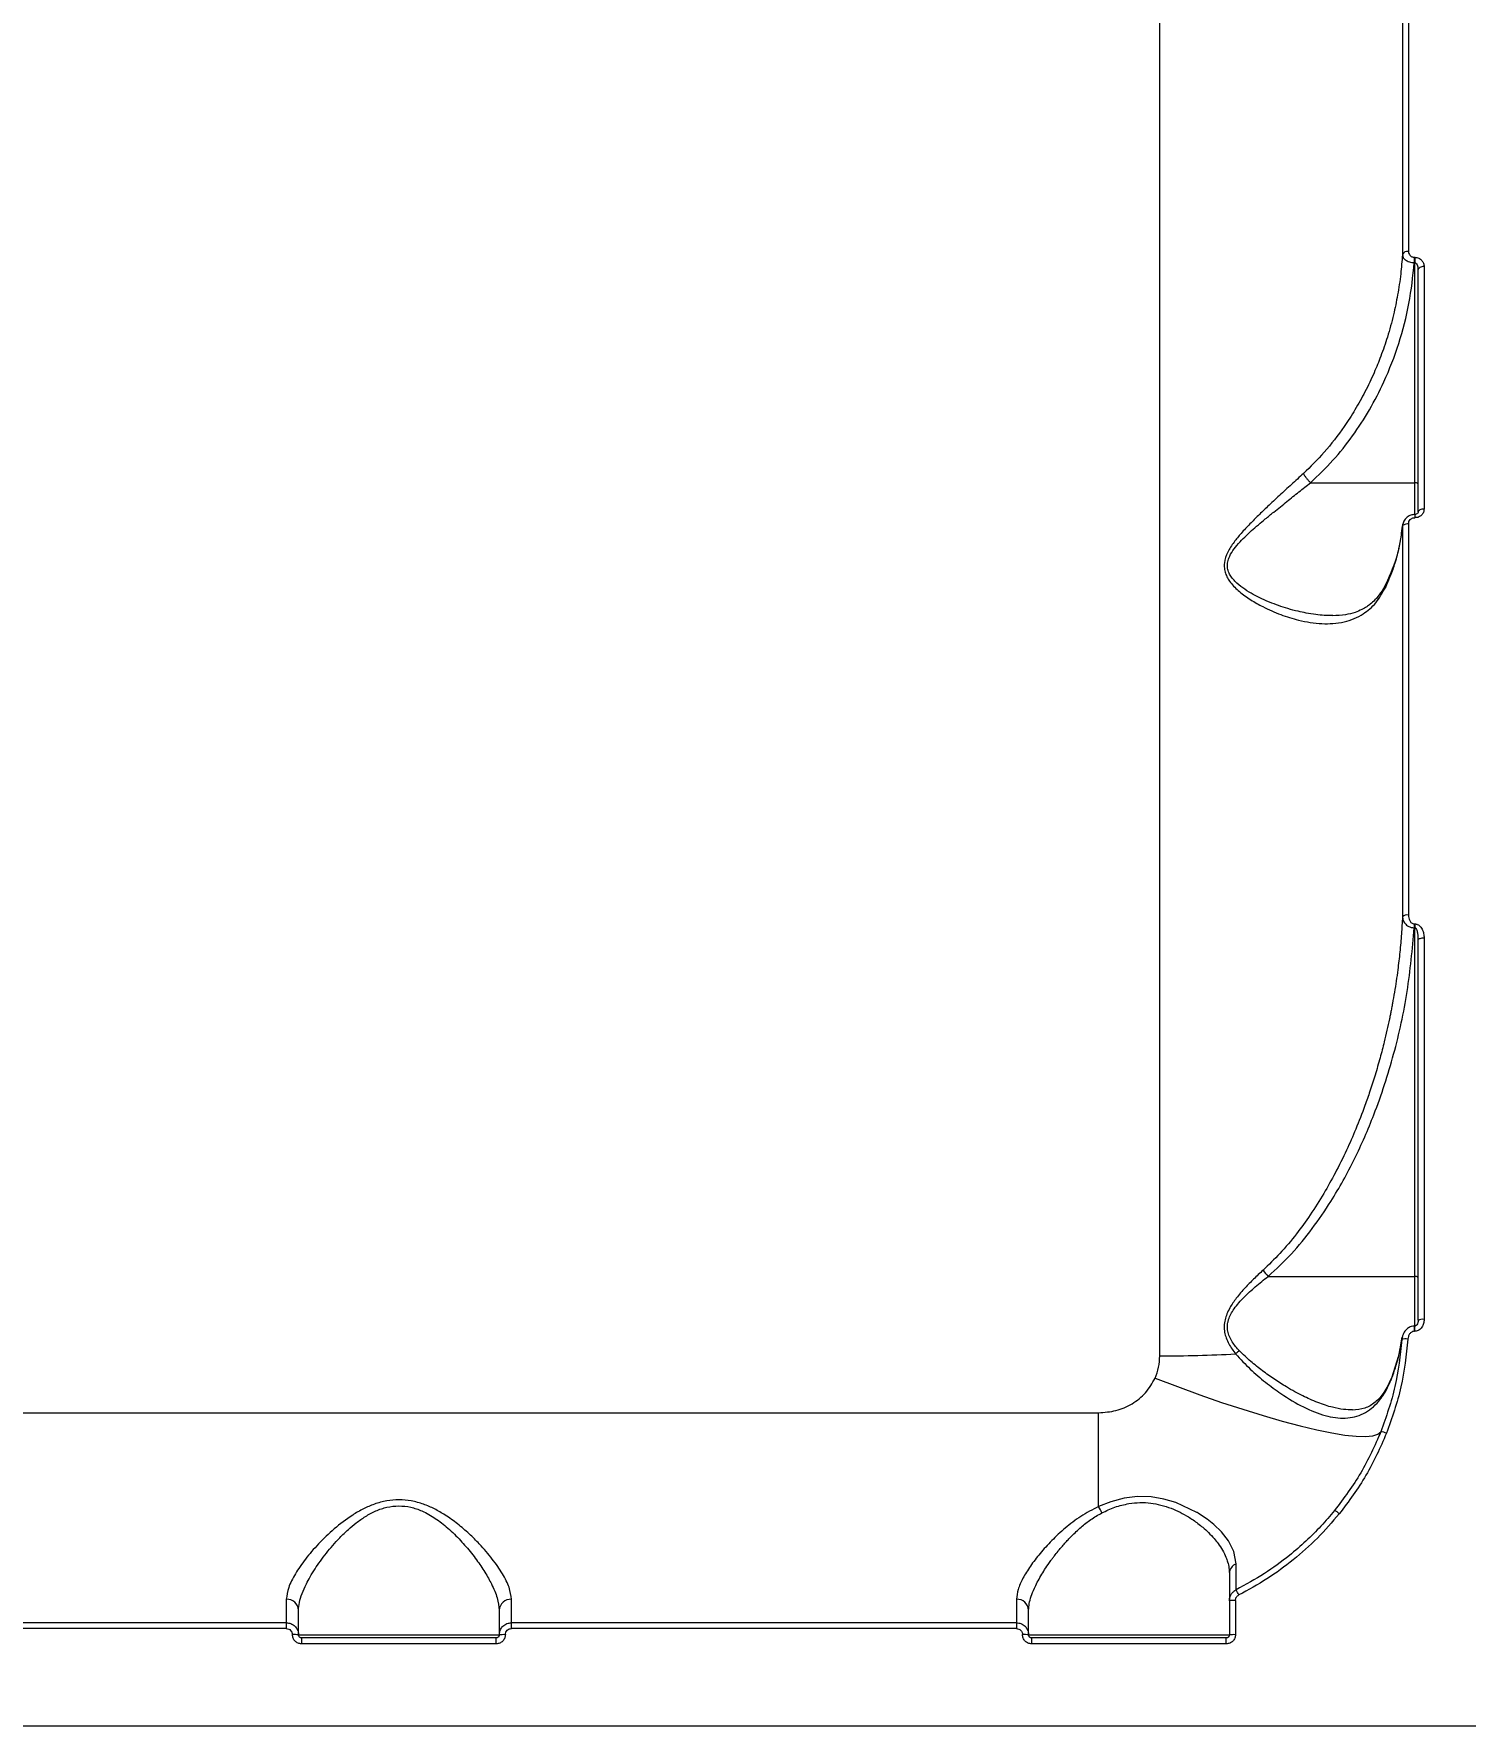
# Model space of a CAD drawing. Header units: millimetres. Extents: x -5718 to 5731, y -4937 to 4872.
# Drawn here: x 70.3 to 305.6, y 1520.6 to 1798.7 of the extents above; entities that cross this region are included whole.
import ezdxf

# ---------------------------------------------------------------- set-up
doc = ezdxf.new("R2010")
doc.units = ezdxf.units.MM
doc.layers.add('DIKOM_ОБЪЕКТ', color=7, linetype='Continuous')
doc.layers.add('DIKOM_РАЗМЕР_ЗОНА', color=7, linetype='Continuous')
doc.styles.add('style1', font='arial.ttf', dxfattribs={"width": 0.8})
doc.dimstyles.new('1-50', dxfattribs={"dimtxt": 300, "dimasz": 200, "dimexe": 100, "dimexo": 0, "dimgap": 100, "dimtad": 0, "dimdec": 0, "dimtxsty": 'style1', "dimcen": 0, "dimclrd": 7, "dimclre": 7, "dimadec": 1, "dimazin": 2, "dimtfac": 1, "dimtdec": 0, "dimtmove": 1, "dimatfit": 3, "dimfxl": 0, "dimlwd": 25, "dimlwe": 18, "dimarcsym": 0})

# ---------------------------------------------------------------- blocks, each defined once
blk = doc.blocks.new('*D13')
at = {"layer": 'Defpoints', "color": 0, "transparency": 16777216}
for p in [(-5521.54, 4872.34), (-1696.24, 4872.34), (580.61, -3721.16)]:
    blk.add_point(p, dxfattribs=at)
at = {"layer": 'DIKOM_РАЗМЕР_ЗОНА', "color": 7, "lineweight": 18, "transparency": 16777216}
for p, q in [((-1696.24, 4872.34), (-5621.54, 4872.34)), ((580.61, -3721.16), (-5621.54, -3721.16))]:
    blk.add_line(p, q, dxfattribs=at)
at = {"layer": 'DIKOM_РАЗМЕР_ЗОНА', "color": 7, "lineweight": 25, "transparency": 16777216}
for p, q in [((-5521.54, 4672.34), (-5521.54, 1701.62)), ((-5521.54, -3521.16), (-5521.54, 785.38))]:
    blk.add_line(p, q, dxfattribs=at)
at = {"layer": 'DIKOM_РАЗМЕР_ЗОНА', "color": 7, "transparency": 16777216}
for points in [[(-5554.87, 4672.34), (-5488.21, 4672.34), (-5521.54, 4872.34)], [(-5554.87, -3521.16), (-5488.21, -3521.16), (-5521.54, -3721.16)]]:
    blk.add_solid(points, dxfattribs=at)
at = {"layer": 'DIKOM_РАЗМЕР_ЗОНА', "color": 0, "transparency": 16777216, "insert": (-5521.54, 1243.5), "char_height": 300, "attachment_point": 5, "rotation": 90, "style": 'style1'}
blk.add_mtext('8600', dxfattribs=at)

msp = doc.modelspace()

# ---------------------------------------------------------------- linework, layer by layer
at = {"layer": 'DIKOM_ОБЪЕКТ', "color": 7, "linetype": 'Continuous', "lineweight": 15}
for p, q in [((255.36, 1581.43), (255.36, 1901.58)), ((295.26, 1828.25), (295.26, 1762.42)), ((296.25, 1828.93), (296.25, 1762.95)), ((297.21, 1761.99), (297.31, 1761.99)), ((297.21, 1761.99), (297.21, 1761.09)), ((297.31, 1761.09), (297.21, 1761.09)), ((297.31, 1761.99), (297.31, 1761.09)), ((297.31, 1724.93), (297.31, 1761.09)), ((298.81, 1760.47), (298.81, 1720.6)), ((280.15, 1724.94), (280.15, 1724.93)), ((280.15, 1724.93), (297.31, 1724.93)), ((297.31, 1719.71), (297.31, 1724.93)), ((297.31, 1719.71), (297.28, 1719.71)), ((297.28, 1719.71), (297.28, 1719.19)), ((297.28, 1719.19), (297.31, 1719.19)), ((297.31, 1719.71), (297.31, 1719.19)), ((295.26, 1717.78), (295.35, 1718.16)), ((295.26, 1717.78), (295.26, 1653.6)), ((296.25, 1718.22), (296.25, 1653.89)), ((297.19, 1652.43), (297.31, 1652.43)), ((297.19, 1652.43), (297.19, 1651.79)), ((297.31, 1652.43), (297.31, 1651.79)), ((297.31, 1651.79), (297.19, 1651.79)), ((297.31, 1594.5), (297.31, 1651.79)), ((298.81, 1650.09), (298.81, 1587.43)), ((273.2, 1594.5), (297.31, 1594.5)), ((297.31, 1586.33), (297.31, 1594.5)), ((297.31, 1586.33), (297.22, 1586.33)), ((297.22, 1585.49), (297.22, 1586.33)), ((297.22, 1585.49), (297.31, 1585.49)), ((297.31, 1585.49), (297.31, 1586.33)), ((295.17, 1584.53), (294.78, 1582.25)), ((295.25, 1584.54), (295.15, 1584.11)), ((294.58, 1581.26), (293.44, 1577.79)), ((-104.69, 1572.08), (245.31, 1572.08)), ((245.31, 1556.68), (245.31, 1572.08)), ((111.81, 1541.44), (111.81, 1537.58)), ((148.81, 1537.58), (148.81, 1541.44)), ((231.81, 1541.44), (231.81, 1537.58)), ((266.81, 1541.2), (266.81, 1535.58)), ((267.81, 1541.25), (267.81, 1535.62)), ((111.81, 1537.58), (28.81, 1537.58)), ((111.81, 1536.62), (28.81, 1536.62)), ((111.81, 1537.58), (111.81, 1536.62)), ((113.81, 1535.58), (146.81, 1535.58)), ((148.81, 1536.62), (148.81, 1537.58)), ((231.81, 1537.58), (148.81, 1537.58)), ((231.81, 1536.62), (148.81, 1536.62)), ((231.81, 1537.58), (231.81, 1536.62)), ((233.81, 1535.58), (266.81, 1535.58)), ((114.31, 1535.08), (114.31, 1534.12)), ((146.31, 1535.08), (114.31, 1535.08)), ((146.31, 1534.12), (114.31, 1534.12)), ((146.31, 1534.12), (146.31, 1535.08)), ((234.31, 1535.08), (234.31, 1534.12)), ((266.31, 1535.08), (234.31, 1535.08)), ((266.31, 1534.12), (234.31, 1534.12)), ((266.31, 1534.12), (266.31, 1535.08)), ((312.31, 1520.58), (-171.69, 1520.58))]:
    msp.add_line(p, q, dxfattribs=at)
at = {"layer": 'DIKOM_ОБЪЕКТ', "color": 7, "linetype": 'Continuous', "lineweight": 15, "flags": 128}
for points in [[(298.81, 1760.47), (298.62, 1760.46), (298.43, 1760.42), (298.26, 1760.37), (298.11, 1760.3), (297.98, 1760.21), (297.89, 1760.11), (297.83, 1760.01), (297.81, 1759.89)], [(298.81, 1720.6), (298.62, 1720.59), (298.43, 1720.57), (298.26, 1720.52), (298.11, 1720.46), (297.98, 1720.39), (297.89, 1720.31), (297.83, 1720.22), (297.81, 1720.13)], [(295.26, 1717.78), (295.29, 1717.86), (295.35, 1717.95), (295.45, 1718.02), (295.57, 1718.09), (295.72, 1718.14), (295.89, 1718.18), (296.07, 1718.21), (296.25, 1718.22)], [(298.81, 1650.09), (298.62, 1650.09), (298.43, 1650.07), (298.26, 1650.04), (298.11, 1650), (297.98, 1649.96), (297.89, 1649.9), (297.83, 1649.84), (297.81, 1649.78)], [(297.81, 1594.33), (297.8, 1594.37), (297.78, 1594.4), (297.73, 1594.43), (297.67, 1594.45), (297.59, 1594.47), (297.51, 1594.49), (297.41, 1594.5), (297.31, 1594.5)], [(254.6, 1577.79), (258.3, 1576.38), (261.96, 1575.05), (265.54, 1573.8), (269.02, 1572.66), (272.35, 1571.62), (275.51, 1570.71), (278.46, 1569.92), (281.18, 1569.28), (283.64, 1568.78), (285.8, 1568.42), (287.66, 1568.22), (289.2, 1568.18), (290.39, 1568.29), (291.23, 1568.55), (291.71, 1568.97)], [(293.44, 1577.79), (293.39, 1577.66), (293.36, 1577.4)], [(267.94, 1547.27), (267.57, 1549.27), (266.67, 1551.03), (265.49, 1552.52), (264.26, 1553.7), (263.14, 1554.6), (262.25, 1555.21), (261.67, 1555.58), (261.52, 1555.67), (261.49, 1555.69), (261.47, 1555.7), (261.47, 1555.7), (261.47, 1555.7), (261.47, 1555.7), (261.47, 1555.7), (261.47, 1555.7), (261.47, 1555.7), (261.47, 1555.7), (261.47, 1555.7), (258.03, 1557.32), (256.05, 1557.9), (253.93, 1558.25), (251.73, 1558.3), (249.51, 1558.03), (247.35, 1557.47), (245.31, 1556.68)]]:
    msp.add_lwpolyline(points, dxfattribs=at)
at = {"layer": 'DIKOM_ОБЪЕКТ', "color": 7, "linetype": 'Continuous', "lineweight": 15}
for centre, radius, start, end in [((296.1, 1762.04), 0.928, 80.7111, 155.8956), ((296.05, 1652.75), 1.16, 79.9661, 133.1363), ((279.31, 1600.46), 8.54, 215.3898, 224.296), ((298.57, 1585.76), 1.69, 81.7023, 116.6498), ((295.79, 1582.25), 1.97, 79.7991, 109.1276), ((255.49, 1817.8), 236.37, 269.9706, 272.9965), ((272.02, 1577.31), 6.1, 125.6621, 133.2521), ((291.55, 1566.59), 2.38, 62.9166, 86.2324), ((238.95, 1552.72), 7.49, 22.8403, 31.8535), ((282.46, 1552.88), 3.55, 47.1917, 62.5583), ((268.57, 1545.63), 1.76, 111.1399, 178.1659), ((111.91, 1539.53), 1.91, 3.0473, 92.7524), ((148.72, 1539.53), 1.91, 87.2443, 176.9526), ((231.91, 1539.53), 1.91, 3.0473, 92.7524), ((267.56, 1536.36), 4.89, 87.0793, 98.8261), ((259.69, 1538.01), 9.61, 25.4861, 31.1689), ((113.06, 1529.05), 6.58, 83.4515, 92.1745), ((147.56, 1529.04), 6.58, 87.8269, 96.5466), ((233.06, 1529.05), 6.58, 83.4515, 92.1745), ((267.56, 1529.04), 6.58, 87.8269, 96.5466)]:
    msp.add_arc(centre, radius, start, end, dxfattribs=at)
for points, knots in [([(295.26, 1762.42), (295.17, 1761.36), (295, 1759.14), (294.5, 1755.85), (293.78, 1752.38), (292.86, 1749.01), (291.77, 1745.84), (290.55, 1742.84), (289.15, 1739.9), (287.5, 1736.94), (285.33, 1733.58), (282.58, 1729.98), (280.14, 1727.58), (278.97, 1726.44)], [0, 0, 0, 0, 0.079421, 0.166398, 0.249183, 0.343699, 0.426913, 0.498916, 0.584886, 0.668087, 0.749767, 0.880726, 1, 1, 1, 1]), ([(280.15, 1724.94), (281.41, 1726.14), (283.92, 1728.53), (287.12, 1732.59), (289.92, 1736.91), (292.53, 1741.97), (294.77, 1747.81), (296.49, 1754.37), (296.97, 1758.85), (297.21, 1761.09)], [0, 0, 0, 0, 0.125357, 0.249731, 0.374493, 0.500403, 0.666497, 0.83358, 1, 1, 1, 1]), ([(295.26, 1762.42), (295.28, 1762.27), (295.34, 1761.96), (295.67, 1761.6), (296.05, 1761.37), (296.4, 1761.22), (296.79, 1761.12), (297.07, 1761.1), (297.21, 1761.09)], [0, 0, 0, 0, 0.232336, 0.474178, 0.601089, 0.731646, 0.864599, 1, 1, 1, 1]), ([(296.25, 1762.95), (296.27, 1762.84), (296.29, 1762.61), (296.45, 1762.35), (296.63, 1762.17), (296.8, 1762.07), (297, 1762), (297.14, 1761.99), (297.21, 1761.99)], [0, 0, 0, 0, 0.248763, 0.498275, 0.626259, 0.749267, 0.875306, 1, 1, 1, 1]), ([(297.31, 1761.99), (297.42, 1761.98), (297.64, 1761.97), (297.95, 1761.86), (298.22, 1761.7), (298.51, 1761.42), (298.76, 1761.01), (298.8, 1760.65), (298.81, 1760.47)], [0, 0, 0, 0, 0.123843, 0.250595, 0.373258, 0.501547, 0.751012, 1, 1, 1, 1]), ([(297.31, 1761.09), (297.34, 1761.09), (297.39, 1761.08), (297.49, 1761.02), (297.63, 1760.86), (297.78, 1760.47), (297.8, 1760.12), (297.81, 1759.89)], [0, 0, 0, 0, 0.051564, 0.108483, 0.250682, 0.500448, 1, 1, 1, 1]), ([(297.81, 1759.89), (297.81, 1753.44), (297.81, 1740.53), (297.81, 1726.93), (297.81, 1720.13)], [0, 0, 0, 0, 0.5, 1, 1, 1, 1]), ([(278.97, 1726.44), (278.32, 1725.84), (277.02, 1724.65), (275.05, 1722.84), (273.22, 1721.14), (271.6, 1719.59), (270.14, 1718.14), (268.78, 1716.69), (267.72, 1715.4), (267, 1714.37), (266.37, 1713.25), (265.96, 1712.07), (265.95, 1710.89), (266.14, 1710.05), (266.49, 1709.27), (267.2, 1708.2), (268.48, 1706.95), (270.31, 1705.65), (272.6, 1704.37), (275.24, 1703.21), (277.86, 1702.4), (280.12, 1701.94), (282.02, 1701.75), (283.89, 1701.76), (285.67, 1702.02), (287.34, 1702.55), (288.74, 1703.29), (289.91, 1704.19), (291.22, 1705.51), (291.99, 1706.87), (292.5, 1707.78)], [0, 0, 0, 0, 0.041469, 0.083411, 0.124654, 0.156993, 0.187222, 0.220602, 0.249617, 0.266107, 0.281108, 0.312497, 0.328055, 0.344007, 0.359083, 0.375594, 0.415053, 0.45784, 0.500677, 0.56296, 0.624916, 0.666776, 0.708489, 0.749705, 0.793182, 0.834708, 0.874629, 0.90638, 0.937352, 1, 1, 1, 1]), ([(283.79, 1703.09), (283.34, 1703.09), (282.42, 1703.11), (280.96, 1703.26), (279.52, 1703.49), (277.99, 1703.81), (276.48, 1704.22), (274.91, 1704.72), (273.33, 1705.32), (271.83, 1705.99), (270.35, 1706.77), (268.99, 1707.63), (267.89, 1708.53), (267.16, 1709.37), (266.73, 1710.1), (266.48, 1710.88), (266.48, 1711.73), (266.75, 1712.72), (267.36, 1713.8), (268.29, 1714.94), (269.34, 1716.02), (270.44, 1717.05), (271.58, 1718.03), (272.79, 1719.05), (274.36, 1720.33), (276.21, 1721.81), (278.24, 1723.42), (279.52, 1724.43), (280.15, 1724.93)], [0, 0, 0, 0, 0.041498, 0.083145, 0.128516, 0.167205, 0.215062, 0.258417, 0.301951, 0.350133, 0.389157, 0.432607, 0.476405, 0.499805, 0.520467, 0.542881, 0.564349, 0.585181, 0.618122, 0.652024, 0.686044, 0.720536, 0.753261, 0.786552, 0.826186, 0.888653, 0.944995, 1, 1, 1, 1]), ([(278.97, 1726.44), (279.04, 1726.33), (279.17, 1726.1), (279.46, 1725.7), (279.8, 1725.3), (280.03, 1725.06), (280.15, 1724.94)], [0, 0, 0, 0, 0.245765, 0.500016, 0.754252, 1, 1, 1, 1]), ([(297.81, 1724.77), (297.81, 1724.79), (297.79, 1724.84), (297.68, 1724.89), (297.51, 1724.93), (297.38, 1724.93), (297.31, 1724.93)], [0, 0, 0, 0, 0.249967, 0.499968, 0.75001, 1, 1, 1, 1]), ([(297.28, 1719.71), (297.07, 1719.69), (296.63, 1719.65), (296.02, 1719.32), (295.53, 1718.8), (295.38, 1718.36), (295.3, 1718.14)], [0, 0, 0, 0, 0.230504, 0.476637, 0.733866, 1, 1, 1, 1]), ([(296.25, 1718.22), (296.27, 1718.34), (296.3, 1718.58), (296.49, 1718.85), (296.69, 1719.02), (296.87, 1719.11), (297.07, 1719.18), (297.21, 1719.18), (297.28, 1719.19)], [0, 0, 0, 0, 0.249947, 0.49918, 0.625409, 0.749538, 0.875435, 1, 1, 1, 1]), ([(298.81, 1720.6), (298.79, 1720.42), (298.75, 1720.07), (298.47, 1719.67), (298.17, 1719.43), (297.91, 1719.29), (297.62, 1719.2), (297.42, 1719.19), (297.31, 1719.19)], [0, 0, 0, 0, 0.249978, 0.499196, 0.625164, 0.749508, 0.875046, 1, 1, 1, 1]), ([(297.88, 1720.3), (297.87, 1720.22), (297.85, 1720.05), (297.71, 1719.86), (297.53, 1719.73), (297.39, 1719.72), (297.31, 1719.71)], [0, 0, 0, 0, 0.274599, 0.530369, 0.765463, 1, 1, 1, 1]), ([(292.5, 1707.78), (292.74, 1708.32), (293.3, 1709.53), (294.05, 1711.62), (294.68, 1713.91), (295.07, 1716.01), (295.2, 1717.26), (295.26, 1717.78)], [0, 0, 0, 0, 0.165923, 0.377378, 0.633178, 0.849645, 1, 1, 1, 1]), ([(295.27, 1718.13), (295.07, 1716.5), (294.65, 1713.13), (293.25, 1709.91), (292.53, 1708.25)], [0, 0, 0, 0, 0.481692, 1, 1, 1, 1]), ([(292.55, 1708.34), (292.27, 1707.81), (291.73, 1706.79), (290.83, 1705.73), (290.04, 1705.01), (289.33, 1704.5), (288.52, 1704.03), (287.38, 1703.57), (285.81, 1703.17), (284.5, 1703.11), (283.78, 1703.08)], [0, 0, 0, 0, 0.142064, 0.27315, 0.372247, 0.442778, 0.531762, 0.654528, 0.810078, 1, 1, 1, 1]), ([(292.56, 1708.31), (292.55, 1708.3), (292.5, 1708.23), (292.47, 1708.05), (292.49, 1707.87), (292.5, 1707.78)], [0, 0, 0, 0, 0.035331, 0.534289, 1, 1, 1, 1]), ([(295.26, 1653.6), (295.21, 1652.66), (295.1, 1650.73), (294.84, 1647.82), (294.47, 1644.62), (294.06, 1641.81), (293.71, 1639.84), (293.55, 1638.98), (293.48, 1638.6), (293.41, 1638.21), (293.35, 1637.95), (293.33, 1637.81), (293.33, 1637.81), (293.32, 1637.79), (293.3, 1637.7), (293.24, 1637.38), (292.92, 1635.81), (292.38, 1633.43), (291.57, 1630.34), (290.79, 1627.63), (289.95, 1625.02), (288.91, 1622.05), (287.65, 1618.81), (286.03, 1615.1), (284.28, 1611.57), (282.3, 1608.02), (280.19, 1604.67), (277.79, 1601.37), (275.24, 1598.3), (273.28, 1596.42), (272.35, 1595.52)], [0, 0, 0, 0, 0.044391, 0.091737, 0.138077, 0.196786, 0.226268, 0.232319, 0.238456, 0.244678, 0.250985, 0.250996, 0.251075, 0.251285, 0.252066, 0.25507, 0.266845, 0.327854, 0.370534, 0.417209, 0.461057, 0.499919, 0.565544, 0.624576, 0.690153, 0.750064, 0.815102, 0.874709, 0.940203, 1, 1, 1, 1]), ([(295.26, 1653.6), (295.28, 1653.41), (295.33, 1653.02), (295.61, 1652.56), (295.94, 1652.23), (296.28, 1652), (296.71, 1651.83), (297.03, 1651.8), (297.19, 1651.79)], [0, 0, 0, 0, 0.219797, 0.450712, 0.574964, 0.707094, 0.849667, 1, 1, 1, 1]), ([(296.25, 1653.89), (296.26, 1653.74), (296.28, 1653.43), (296.41, 1653.05), (296.57, 1652.77), (296.74, 1652.6), (296.95, 1652.46), (297.11, 1652.44), (297.19, 1652.43)], [0, 0, 0, 0, 0.24856, 0.498029, 0.629692, 0.74885, 0.878828, 1, 1, 1, 1]), ([(297.31, 1652.43), (297.38, 1652.43), (297.51, 1652.42), (297.76, 1652.34), (298.15, 1652.09), (298.52, 1651.56), (298.77, 1650.84), (298.8, 1650.34), (298.81, 1650.09)], [0, 0, 0, 0, 0.062178, 0.126019, 0.251381, 0.500772, 0.750447, 1, 1, 1, 1]), ([(273.2, 1594.5), (274.5, 1595.71), (277.12, 1598.16), (280.49, 1602.34), (284.04, 1607.52), (287.48, 1613.75), (291.01, 1621.83), (293.98, 1631.01), (296.26, 1641.3), (296.88, 1648.29), (297.19, 1651.79)], [0, 0, 0, 0, 0.081973, 0.165727, 0.25001, 0.375545, 0.500263, 0.66588, 0.832661, 1, 1, 1, 1]), ([(297.31, 1651.79), (297.33, 1651.79), (297.36, 1651.78), (297.41, 1651.75), (297.53, 1651.63), (297.65, 1651.31), (297.79, 1650.68), (297.8, 1650.14), (297.81, 1649.78)], [0, 0, 0, 0, 0.018634, 0.039159, 0.090497, 0.249989, 0.500247, 1, 1, 1, 1]), ([(297.81, 1649.78), (297.81, 1642.95), (297.81, 1629.27), (297.81, 1608.4), (297.81, 1594.31), (297.81, 1587.27)], [0, 0, 0, 0, 0.333315, 0.666681, 1, 1, 1, 1]), ([(272.35, 1595.52), (271.83, 1595.03), (270.82, 1594.1), (269.33, 1592.58), (267.99, 1591.02), (266.99, 1589.57), (266.4, 1588.37), (266.07, 1587.37), (265.93, 1586.35), (266, 1585.33), (266.27, 1584.34), (266.83, 1583.1), (267.44, 1582.29), (267.84, 1581.75)], [0, 0, 0, 0, 0.130396, 0.249786, 0.384646, 0.498586, 0.564066, 0.623901, 0.686834, 0.749123, 0.809275, 0.874633, 1, 1, 1, 1]), ([(268.47, 1582.27), (268.25, 1582.5), (267.83, 1582.96), (267.26, 1583.73), (266.8, 1584.57), (266.51, 1585.49), (266.47, 1586.29), (266.56, 1586.94), (266.72, 1587.56), (267.05, 1588.32), (267.85, 1589.6), (269.21, 1591.12), (271.13, 1592.86), (272.48, 1593.93), (273.2, 1594.5)], [0, 0, 0, 0, 0.062807, 0.125484, 0.19162, 0.250933, 0.313095, 0.344577, 0.376918, 0.435715, 0.502108, 0.664795, 0.822124, 1, 1, 1, 1]), ([(297.22, 1586.33), (297.05, 1586.31), (296.64, 1586.28), (296.04, 1585.94), (295.48, 1585.33), (295.3, 1584.8), (295.21, 1584.51)], [0, 0, 0, 0, 0.176863, 0.416977, 0.692824, 1, 1, 1, 1]), ([(297.22, 1585.49), (297.14, 1585.48), (296.99, 1585.47), (296.7, 1585.33), (296.42, 1585.06), (296.21, 1584.64), (296.16, 1584.34), (296.14, 1584.19)], [0, 0, 0, 0, 0.122753, 0.251218, 0.500864, 0.750254, 1, 1, 1, 1]), ([(298.81, 1587.43), (298.8, 1587.2), (298.76, 1586.76), (298.52, 1586.23), (298.24, 1585.88), (297.97, 1585.67), (297.66, 1585.52), (297.43, 1585.5), (297.31, 1585.49)], [0, 0, 0, 0, 0.249291, 0.498538, 0.627384, 0.749312, 0.874553, 1, 1, 1, 1]), ([(297.88, 1587.33), (297.86, 1587.18), (297.82, 1586.91), (297.67, 1586.62), (297.54, 1586.45), (297.45, 1586.37), (297.38, 1586.34), (297.34, 1586.33), (297.32, 1586.33), (297.31, 1586.33)], [0, 0, 0, 0, 0.355747, 0.667569, 0.793281, 0.888823, 0.951914, 0.975899, 1, 1, 1, 1]), ([(295.15, 1584.11), (294.87, 1581.53), (294.32, 1576.35), (292.58, 1571.43), (291.71, 1568.97)], [0, 0, 0, 0, 0.500043, 1, 1, 1, 1]), ([(296.14, 1584.19), (295.86, 1581.55), (295.3, 1576.26), (293.52, 1571.23), (292.64, 1568.71)], [0, 0, 0, 0, 0.5, 1, 1, 1, 1]), ([(293.36, 1577.4), (293.77, 1578.51), (294.59, 1580.71), (294.96, 1582.98), (295.15, 1584.11)], [0, 0, 0, 0, 0.500367, 1, 1, 1, 1]), ([(254.6, 1577.79), (254.83, 1578.37), (255.27, 1579.55), (255.33, 1580.8), (255.36, 1581.43)], [0, 0, 0, 0, 0.498761, 1, 1, 1, 1]), ([(267.84, 1581.75), (268.63, 1580.9), (270.2, 1579.19), (272.75, 1577.07), (275.69, 1574.89), (279.01, 1572.91), (282.58, 1571.47), (285.37, 1571.1), (287.42, 1571.38), (288.87, 1571.9), (290.2, 1572.76), (291.41, 1573.96), (292.49, 1575.48), (293.07, 1576.76), (293.36, 1577.4)], [0, 0, 0, 0, 0.084099, 0.167781, 0.251171, 0.375619, 0.500205, 0.624914, 0.687136, 0.749761, 0.812121, 0.87473, 0.937304, 1, 1, 1, 1]), ([(287.07, 1572.55), (286.58, 1572.57), (285.51, 1572.6), (284, 1572.9), (282.58, 1573.31), (281.34, 1573.75), (280.1, 1574.27), (278.84, 1574.87), (277.55, 1575.55), (276, 1576.44), (274.22, 1577.58), (272.25, 1578.97), (270.3, 1580.5), (269.08, 1581.68), (268.47, 1582.27)], [0, 0, 0, 0, 0.087813, 0.191461, 0.256102, 0.323502, 0.393685, 0.455336, 0.522566, 0.59538, 0.696387, 0.797738, 0.898718, 1, 1, 1, 1]), ([(245.31, 1572.08), (246.28, 1572.16), (248.2, 1572.3), (250.88, 1573.47), (253.19, 1575.27), (254.13, 1576.95), (254.6, 1577.79)], [0, 0, 0, 0, 0.24975, 0.499572, 0.749305, 1, 1, 1, 1]), ([(293.44, 1577.79), (293.05, 1576.95), (292.26, 1575.27), (290.78, 1573.71), (289.11, 1572.72), (287.73, 1572.6), (287.04, 1572.54)], [0, 0, 0, 0, 0.243919, 0.491014, 0.742589, 1, 1, 1, 1]), ([(291.71, 1568.97), (290.69, 1566.67), (288.65, 1562.07), (285.61, 1558.04), (284.1, 1556.02)], [0, 0, 0, 0, 0.500006, 1, 1, 1, 1]), ([(292.64, 1568.71), (291.59, 1566.36), (289.51, 1561.66), (286.42, 1557.54), (284.87, 1555.48)], [0, 0, 0, 0, 0.499998, 1, 1, 1, 1]), ([(148.81, 1541.44), (148.73, 1542.07), (148.57, 1543.33), (147.4, 1545.61), (145.74, 1548.03), (143.83, 1550.27), (141.88, 1552.21), (140.01, 1553.82), (138.1, 1555.2), (136.21, 1556.29), (134.35, 1557.11), (132.39, 1557.65), (130.33, 1557.85), (128.27, 1557.66), (126.3, 1557.12), (124.43, 1556.3), (122.15, 1554.98), (119.61, 1553.03), (117.03, 1550.54), (114.88, 1548.03), (113.22, 1545.6), (112.06, 1543.32), (111.89, 1542.07), (111.81, 1541.44)], [0, 0, 0, 0, 0.062838, 0.125033, 0.187552, 0.24966, 0.291552, 0.333637, 0.374497, 0.40709, 0.437194, 0.469233, 0.499809, 0.53042, 0.56249, 0.592659, 0.62533, 0.687939, 0.750118, 0.812756, 0.875168, 0.937672, 1, 1, 1, 1]), ([(113.81, 1539.63), (113.84, 1540.05), (113.91, 1540.9), (114.37, 1542.36), (114.99, 1543.77), (115.73, 1545.14), (116.5, 1546.4), (117.39, 1547.71), (118.37, 1549), (119.44, 1550.29), (120.64, 1551.6), (121.91, 1552.84), (123.31, 1554.02), (124.8, 1555.07), (126.21, 1555.84), (127.41, 1556.31), (128.67, 1556.68), (129.65, 1556.75), (130.31, 1556.8)], [0, 0, 0, 0, 0.08193, 0.164556, 0.249576, 0.308726, 0.374375, 0.436894, 0.499551, 0.561812, 0.623927, 0.691585, 0.749004, 0.81164, 0.874481, 0.90655, 0.936958, 1, 1, 1, 1]), ([(130.31, 1556.8), (130.97, 1556.75), (131.95, 1556.69), (133.21, 1556.31), (134.2, 1555.93), (135.25, 1555.39), (136.32, 1554.73), (137.36, 1553.97), (138.41, 1553.1), (139.45, 1552.14), (140.44, 1551.12), (141.37, 1550.07), (142.25, 1549), (143.06, 1547.94), (143.79, 1546.9), (144.45, 1545.89), (145.03, 1544.9), (145.8, 1543.45), (146.6, 1541.6), (146.74, 1540.29), (146.81, 1539.63)], [0, 0, 0, 0, 0.062718, 0.093239, 0.125433, 0.166354, 0.208078, 0.250783, 0.29589, 0.347527, 0.399162, 0.447398, 0.50046, 0.553882, 0.601657, 0.651989, 0.70307, 0.749962, 0.87441, 1, 1, 1, 1]), ([(245.31, 1556.68), (244.31, 1556.16), (242.31, 1555.14), (239.79, 1553.15), (237.57, 1551.08), (235.65, 1548.96), (234.05, 1546.87), (232.82, 1544.87), (231.99, 1543.01), (231.87, 1541.96), (231.81, 1541.44)], [0, 0, 0, 0, 0.125521, 0.250805, 0.375127, 0.500352, 0.625269, 0.750527, 0.875167, 1, 1, 1, 1]), ([(233.81, 1539.63), (233.84, 1539.99), (233.88, 1540.7), (234.22, 1541.92), (234.68, 1543.1), (235.24, 1544.24), (235.8, 1545.27), (236.47, 1546.35), (237.03, 1547.18), (237.47, 1547.8), (237.74, 1548.17), (238.13, 1548.69), (238.5, 1549.15), (238.79, 1549.51), (239.03, 1549.79), (239.38, 1550.21), (239.89, 1550.79), (240.4, 1551.33), (241.21, 1552.17), (242.38, 1553.26), (244.02, 1554.58), (245.24, 1555.28), (245.85, 1555.63)], [0, 0, 0, 0, 0.082271, 0.16506, 0.249515, 0.309907, 0.374757, 0.433054, 0.499652, 0.517769, 0.538694, 0.562427, 0.606246, 0.618709, 0.622579, 0.654686, 0.690173, 0.721696, 0.74926, 0.836594, 0.917354, 1, 1, 1, 1]), ([(245.85, 1555.63), (246.56, 1555.97), (247.97, 1556.65), (249.53, 1556.99), (250.31, 1557.16)], [0, 0, 0, 0, 0.499172, 1, 1, 1, 1]), ([(250.31, 1557.16), (250.91, 1557.24), (252.11, 1557.39), (253.88, 1557.28), (255.6, 1556.94), (257.22, 1556.42), (258.73, 1555.75), (259.92, 1555.08), (260.89, 1554.46), (261.68, 1553.89), (262.53, 1553.2), (263.44, 1552.37), (264.27, 1551.48), (265.05, 1550.51), (265.72, 1549.48), (266.22, 1548.47), (266.57, 1547.5), (266.77, 1546.61), (266.8, 1545.98), (266.81, 1545.68)], [0, 0, 0, 0, 0.062335, 0.125056, 0.185253, 0.250495, 0.313004, 0.375269, 0.413936, 0.455671, 0.500496, 0.558335, 0.624865, 0.677827, 0.750014, 0.824324, 0.874446, 0.940465, 1, 1, 1, 1]), ([(284.1, 1556.02), (283.36, 1555.16), (281.88, 1553.4), (279.39, 1550.94), (276.32, 1548.28), (272.54, 1545.51), (269.48, 1543.84), (267.91, 1542.98)], [0, 0, 0, 0, 0.162772, 0.3299, 0.501384, 0.744009, 1, 1, 1, 1]), ([(284.87, 1555.48), (283.71, 1554.13), (281.37, 1551.42), (277.36, 1547.87), (273.05, 1544.7), (269.92, 1542.99), (268.36, 1542.14)], [0, 0, 0, 0, 0.250711, 0.501318, 0.750668, 1, 1, 1, 1]), ([(267.91, 1542.98), (267.91, 1543.03), (267.91, 1543.14), (267.92, 1544), (267.93, 1545.32), (267.94, 1546.62), (267.94, 1547.27)], [0, 0, 0, 0, 0.251221, 0.501661, 0.750071, 1, 1, 1, 1]), ([(266.81, 1545.68), (266.81, 1545), (266.81, 1543.64), (266.81, 1542.26), (266.81, 1541.36), (266.81, 1541.25), (266.81, 1541.2)], [0, 0, 0, 0, 0.249514, 0.49822, 0.748703, 1, 1, 1, 1]), ([(266.81, 1541.2), (266.84, 1541.43), (266.88, 1541.86), (267.18, 1542.39), (267.53, 1542.76), (267.79, 1542.91), (267.91, 1542.98)], [0, 0, 0, 0, 0.314026, 0.585466, 0.814181, 1, 1, 1, 1]), ([(267.81, 1541.25), (267.82, 1541.34), (267.84, 1541.52), (267.95, 1541.78), (268.13, 1542), (268.28, 1542.09), (268.36, 1542.14)], [0, 0, 0, 0, 0.251026, 0.50046, 0.750317, 1, 1, 1, 1]), ([(113.81, 1535.58), (113.81, 1535.63), (113.81, 1535.73), (113.81, 1536.54), (113.81, 1537.77), (113.81, 1539.01), (113.81, 1539.63)], [0, 0, 0, 0, 0.250001, 0.499998, 0.749986, 1, 1, 1, 1]), ([(146.81, 1539.63), (146.81, 1539.01), (146.81, 1537.77), (146.81, 1536.54), (146.81, 1535.73), (146.81, 1535.63), (146.81, 1535.58)], [0, 0, 0, 0, 0.25, 0.500002, 0.749986, 1, 1, 1, 1]), ([(233.81, 1535.58), (233.81, 1535.63), (233.81, 1535.73), (233.81, 1536.54), (233.81, 1537.77), (233.81, 1539.01), (233.81, 1539.63)], [0, 0, 0, 0, 0.250001, 0.499998, 0.749986, 1, 1, 1, 1]), ([(111.81, 1537.58), (112.07, 1537.55), (112.46, 1537.51), (112.92, 1537.26), (113.3, 1536.96), (113.59, 1536.56), (113.78, 1536.06), (113.8, 1535.75), (113.81, 1535.58)], [0, 0, 0, 0, 0.24147, 0.368751, 0.500045, 0.701021, 0.838359, 1, 1, 1, 1]), ([(111.81, 1536.62), (111.95, 1536.61), (112.21, 1536.58), (112.54, 1536.34), (112.77, 1536.01), (112.8, 1535.75), (112.81, 1535.62)], [0, 0, 0, 0, 0.25076, 0.500072, 0.749935, 1, 1, 1, 1]), ([(114.31, 1534.12), (114.12, 1534.14), (113.72, 1534.18), (113.23, 1534.53), (112.88, 1535.03), (112.84, 1535.42), (112.81, 1535.62)], [0, 0, 0, 0, 0.250545, 0.500219, 0.749994, 1, 1, 1, 1]), ([(114.31, 1535.08), (114.25, 1535.09), (114.15, 1535.1), (114.04, 1535.16), (113.94, 1535.24), (113.87, 1535.35), (113.82, 1535.47), (113.82, 1535.54), (113.81, 1535.58)], [0, 0, 0, 0, 0.244371, 0.370892, 0.50009, 0.719728, 0.852421, 1, 1, 1, 1]), ([(147.81, 1535.62), (147.79, 1535.42), (147.75, 1535.03), (147.4, 1534.53), (146.9, 1534.18), (146.51, 1534.14), (146.31, 1534.12)], [0, 0, 0, 0, 0.250579, 0.500245, 0.749991, 1, 1, 1, 1]), ([(146.81, 1535.58), (146.81, 1535.54), (146.81, 1535.47), (146.76, 1535.35), (146.69, 1535.24), (146.59, 1535.16), (146.48, 1535.1), (146.38, 1535.09), (146.31, 1535.08)], [0, 0, 0, 0, 0.147698, 0.280494, 0.500422, 0.629421, 0.755769, 1, 1, 1, 1]), ([(146.81, 1535.58), (146.83, 1535.75), (146.85, 1536.06), (147.04, 1536.56), (147.33, 1536.96), (147.71, 1537.26), (148.17, 1537.51), (148.56, 1537.55), (148.81, 1537.58)], [0, 0, 0, 0, 0.16177, 0.299237, 0.500401, 0.631569, 0.758734, 1, 1, 1, 1]), ([(147.81, 1535.62), (147.83, 1535.75), (147.86, 1536.01), (148.09, 1536.35), (148.42, 1536.58), (148.68, 1536.61), (148.81, 1536.62)], [0, 0, 0, 0, 0.25079, 0.500112, 0.749939, 1, 1, 1, 1]), ([(231.81, 1537.58), (232.07, 1537.55), (232.46, 1537.51), (232.92, 1537.26), (233.3, 1536.96), (233.59, 1536.56), (233.78, 1536.06), (233.8, 1535.75), (233.81, 1535.58)], [0, 0, 0, 0, 0.24147, 0.368751, 0.500045, 0.701021, 0.838359, 1, 1, 1, 1]), ([(231.81, 1536.62), (231.95, 1536.61), (232.21, 1536.58), (232.54, 1536.34), (232.77, 1536.01), (232.8, 1535.75), (232.81, 1535.62)], [0, 0, 0, 0, 0.25076, 0.500072, 0.749935, 1, 1, 1, 1]), ([(234.31, 1534.12), (234.12, 1534.14), (233.72, 1534.18), (233.23, 1534.53), (232.88, 1535.03), (232.84, 1535.42), (232.81, 1535.62)], [0, 0, 0, 0, 0.250545, 0.500219, 0.749994, 1, 1, 1, 1]), ([(234.31, 1535.08), (234.25, 1535.09), (234.15, 1535.1), (234.04, 1535.16), (233.94, 1535.24), (233.87, 1535.35), (233.82, 1535.47), (233.82, 1535.54), (233.81, 1535.58)], [0, 0, 0, 0, 0.244371, 0.370892, 0.50009, 0.719728, 0.852421, 1, 1, 1, 1]), ([(267.81, 1535.62), (267.79, 1535.42), (267.75, 1535.03), (267.4, 1534.53), (266.9, 1534.18), (266.51, 1534.14), (266.31, 1534.12)], [0, 0, 0, 0, 0.250581, 0.500249, 0.750039, 1, 1, 1, 1]), ([(266.81, 1535.58), (266.81, 1535.54), (266.81, 1535.47), (266.76, 1535.35), (266.69, 1535.24), (266.59, 1535.16), (266.48, 1535.1), (266.38, 1535.09), (266.31, 1535.08)], [0, 0, 0, 0, 0.1477, 0.280498, 0.500429, 0.62943, 0.755914, 1, 1, 1, 1])]:
    msp.add_open_spline(points, degree=3, knots=knots, dxfattribs=at)

# ---------------------------------------------------------------- dimensions: what is measured, and where the dimension line sits
at = {"layer": 'DIKOM_РАЗМЕР_ЗОНА'}
dim = msp.add_linear_dim(base=(-5521.54, 4872.34), p1=(580.61, -3721.16), p2=(-1696.24, 4872.34), angle=90, text='8600', dimstyle='1-50', override={"dimscale": 1, "dimtix": 0, "dimtofl": 1, "dimtmove": 1, "dimatfit": 3}, dxfattribs=at)
dim.commit()
dim.dimension.update_dxf_attribs({"geometry": '*D13', "text_midpoint": (-5521.54, 1243.5), "dimtype": 160})

doc.saveas('drawing.dxf')
